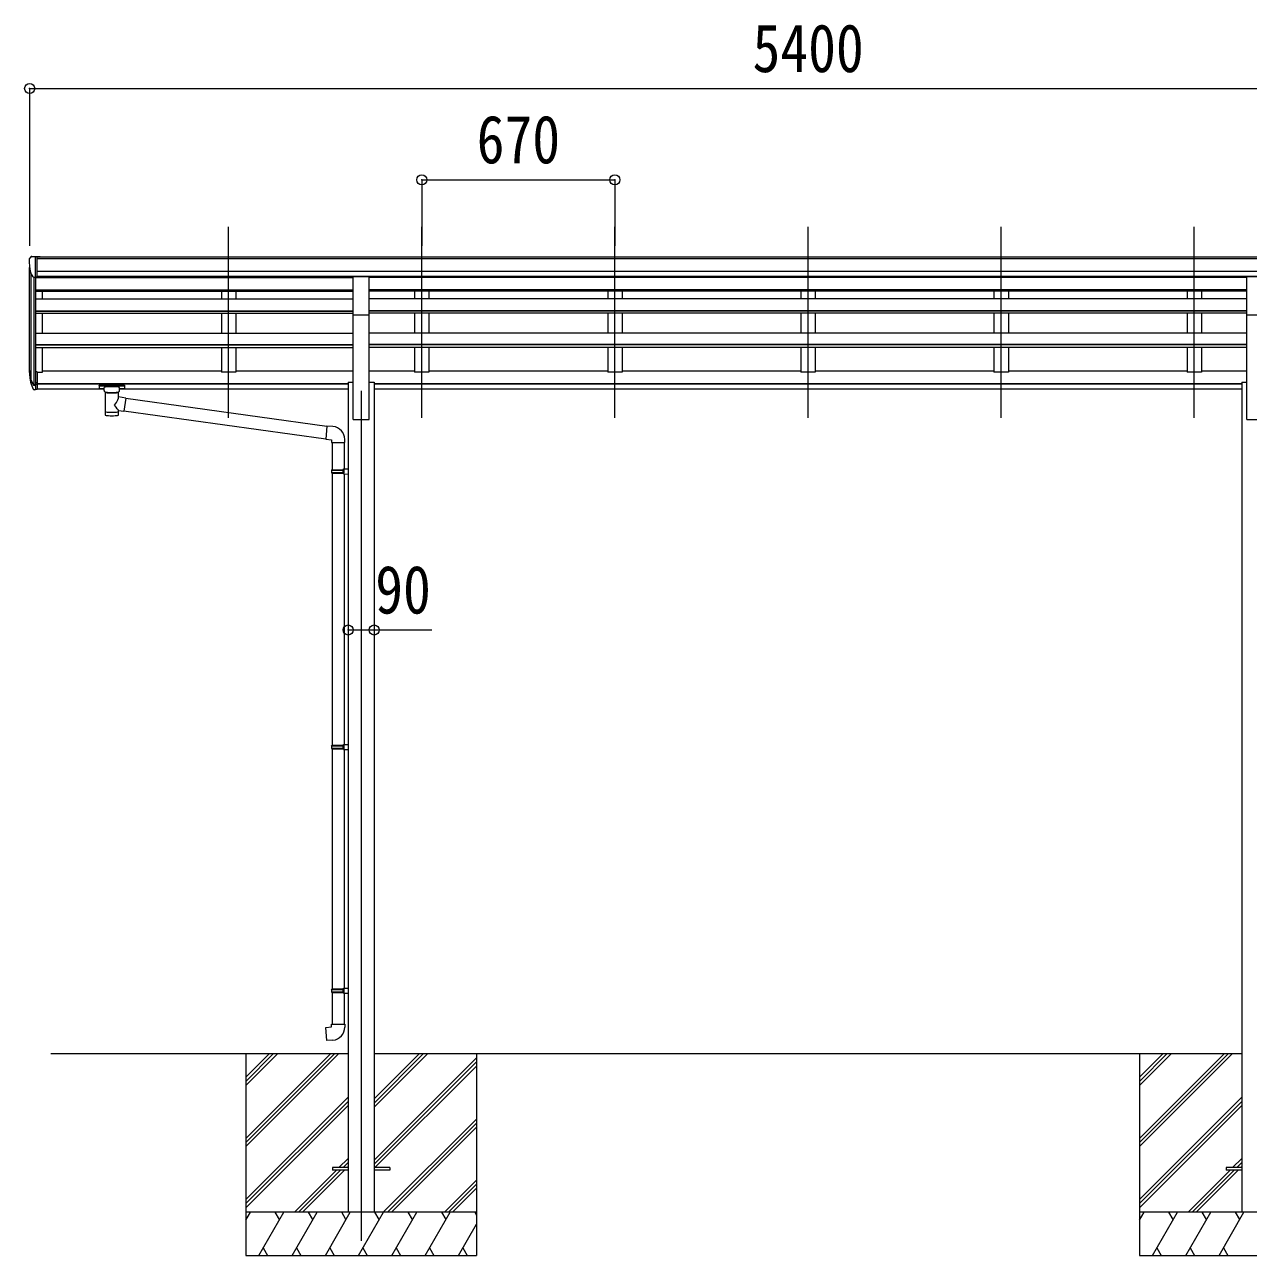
# Model space of a CAD drawing. Units: millimetres at full size. Extents: x -9783 to 33754, y -10064 to 6752.
# Drawn here: x 1755 to 6000, y -4640 to -370 of the extents above; entities that cross this region are included whole.
import ezdxf
from ezdxf.enums import TextEntityAlignment as Align

# ---------------------------------------------------------------- set-up
doc = ezdxf.new("R2010")
doc.units = ezdxf.units.MM
doc.header["$LTSCALE"] = 35
doc.header["$PDMODE"] = 32
doc.header["$PDSIZE"] = 35
for name, color, linetype, lineweight in [('0-0_0', 7, 'Continuous', 9), ('0-1_本体', 4, 'Continuous', 9), ('0-2_部品', 7, 'Continuous', 9), ('0-8_PARTS2', 2, 'Continuous', 9), ('0-A_寸法', 6, 'Continuous', 9)]:
    doc.layers.add(name, color=color, linetype=linetype, lineweight=lineweight)
doc.styles.add('ＭＳ ゴシック', font='')
doc.styles.get('ＭＳ ゴシック').set_extended_font_data('MS Gothic')

msp = doc.modelspace()

# ---------------------------------------------------------------- linework, layer by layer
at = {"layer": '0-0_0'}
for p, q in [((1846.2, -3940.49), (2877, -3940.49)), ((2522.2, -3940.49), (2522.2, -4640.49)), ((2522.2, -4234.67), (2816.38, -3940.49)), ((2522.2, -4248.81), (2830.53, -3940.49)), ((2522.2, -4262.96), (2844.67, -3940.49)), ((2522.2, -4050.83), (2632.54, -3940.49)), ((2522.2, -4036.68), (2618.39, -3940.49)), ((2522.2, -4022.54), (2604.25, -3940.49)), ((2967.4, -4126.12), (3153.04, -3940.49)), ((2967.4, -4111.98), (3138.89, -3940.49)), ((2967.4, -4097.84), (3124.75, -3940.49)), ((2967.4, -3940.49), (5977, -3940.49)), ((2967.4, -4309.97), (3322.2, -3955.17)), ((2967.4, -4324.11), (3322.2, -3969.32)), ((3322.2, -3940.49), (3322.2, -4640.49)), ((5622.2, -3940.49), (5622.2, -4640.49)), ((5622.2, -4234.67), (5916.38, -3940.49)), ((5622.2, -4248.81), (5930.53, -3940.49)), ((5622.2, -4262.96), (5944.67, -3940.49)), ((5622.2, -4050.83), (5732.54, -3940.49)), ((5622.2, -4036.68), (5718.39, -3940.49)), ((5622.2, -4022.54), (5704.25, -3940.49)), ((2969.66, -4335.99), (3322.2, -3983.46)), ((2522.2, -4446.8), (2877, -4092.01)), ((5622.2, -4446.8), (5977, -4092.01)), ((2522.2, -4460.94), (2877, -4106.15)), ((2522.2, -4475.09), (2877, -4120.29)), ((5622.2, -4460.94), (5977, -4106.15)), ((5622.2, -4475.09), (5977, -4120.29)), ((2999.01, -4490.49), (3322.2, -4167.31)), ((3013.15, -4490.49), (3322.2, -4181.45)), ((3027.3, -4490.49), (3322.2, -4195.59)), ((2845.15, -4335.99), (2877, -4304.14)), ((5945.15, -4335.99), (5977, -4304.14)), ((2690.65, -4490.49), (2836.15, -4344.99)), ((2704.79, -4490.49), (2850.29, -4344.99)), ((2718.93, -4490.49), (2864.43, -4344.99)), ((2859.29, -4335.99), (2877, -4318.28)), ((2873.43, -4335.99), (2877, -4332.42)), ((5790.65, -4490.49), (5936.15, -4344.99)), ((5804.79, -4490.49), (5950.29, -4344.99)), ((5818.93, -4490.49), (5964.43, -4344.99)), ((5959.29, -4335.99), (5977, -4318.28)), ((5973.43, -4335.99), (5977, -4332.42)), ((3211.15, -4490.49), (3322.2, -4379.44)), ((3225.29, -4490.49), (3322.2, -4393.58)), ((3239.43, -4490.49), (3322.2, -4407.72)), ((3322.2, -4490.49), (2522.2, -4490.49)), ((2522.2, -4518), (2538.08, -4490.49)), ((2566.95, -4640.49), (2653.55, -4490.49)), ((2638.55, -4516.47), (2623.55, -4490.49)), ((2682.42, -4640.49), (2769.02, -4490.49)), ((2754.02, -4516.48), (2739.02, -4490.49)), ((2797.89, -4640.49), (2884.49, -4490.49)), ((2869.49, -4516.48), (2854.49, -4490.49)), ((2913.36, -4640.49), (2999.96, -4490.49)), ((2984.96, -4516.48), (2969.96, -4490.49)), ((3028.83, -4640.49), (3115.43, -4490.49)), ((3100.43, -4516.48), (3085.43, -4490.49)), ((3144.3, -4640.49), (3230.9, -4490.49)), ((3200.9, -4490.49), (3215.9, -4516.48)), ((3316.37, -4490.49), (3322.2, -4500.59)), ((6422.2, -4490.49), (5622.2, -4490.49)), ((5622.2, -4518), (5638.08, -4490.49)), ((5666.95, -4640.49), (5753.55, -4490.49)), ((5738.55, -4516.47), (5723.55, -4490.49)), ((5782.42, -4640.49), (5869.02, -4490.49)), ((5854.02, -4516.48), (5839.02, -4490.49)), ((5897.89, -4640.49), (5984.49, -4490.49)), ((5969.49, -4516.48), (5954.49, -4490.49)), ((3259.77, -4640.49), (3322.2, -4532.36)), ((2522.2, -4640.49), (3322.2, -4640.49)), ((2581.95, -4614.52), (2596.95, -4640.49)), ((2697.42, -4614.51), (2712.42, -4640.49)), ((2812.89, -4614.51), (2827.89, -4640.49)), ((2928.36, -4614.51), (2943.36, -4640.49)), ((3043.83, -4614.51), (3058.83, -4640.49)), ((3159.3, -4614.52), (3174.3, -4640.49)), ((3274.77, -4614.52), (3289.77, -4640.49)), ((5622.2, -4640.49), (6422.2, -4640.49)), ((5681.95, -4614.52), (5696.95, -4640.49)), ((5797.42, -4614.51), (5812.42, -4640.49)), ((5912.89, -4614.51), (5927.89, -4640.49))]:
    msp.add_line(p, q, dxfattribs=at)
at = {"layer": '0-1_本体'}
for p, q in [((1798.7, -1176.37), (7145.7, -1176.37)), ((1798.7, -1181.72), (7145.7, -1181.72)), ((1772.2, -1577.37), (1772.2, -1213.13)), ((1776.49, -1231.92), (1776.49, -1601.63)), ((1798.7, -1225.25), (7145.7, -1225.25)), ((1786.2, -1247.28), (1786.2, -1619.63)), ((1792.2, -1247.75), (1792.2, -1575.2)), ((1792.2, -1247.76), (2894.7, -1247.76)), ((1798.7, -1242.92), (7145.7, -1242.92)), ((2894.7, -1245.3), (1798.7, -1245.3)), ((2437.2, -1245.3), (2437.2, -1247.76)), ((2487.2, -1245.3), (2487.2, -1247.76)), ((5994.7, -1247.76), (2949.7, -1247.76)), ((3107.2, -1245.3), (3107.2, -1247.76)), ((3157.2, -1245.3), (3157.2, -1247.76)), ((3777.2, -1245.3), (3777.2, -1247.76)), ((3827.2, -1245.3), (3827.2, -1247.76)), ((4447.2, -1245.3), (4447.2, -1247.76)), ((4497.2, -1245.3), (4497.2, -1247.76)), ((5117.2, -1245.3), (5117.2, -1247.76)), ((5167.2, -1245.3), (5167.2, -1247.76)), ((5787.2, -1245.3), (5787.2, -1247.76)), ((5837.2, -1245.3), (5837.2, -1247.76)), ((1792.2, -1289.96), (2894.7, -1289.96)), ((1792.2, -1291.35), (2894.7, -1291.35)), ((1792.2, -1295.04), (2894.7, -1295.04)), ((1792.2, -1322.29), (2894.7, -1322.29)), ((1817.2, -1322.29), (1817.2, -1295.04)), ((2437.2, -1295.04), (2437.2, -1322.29)), ((2487.2, -1295.04), (2487.2, -1322.29)), ((5994.7, -1289.96), (2949.7, -1289.96)), ((5994.7, -1291.35), (2949.7, -1291.35)), ((5994.7, -1295.04), (2949.7, -1295.04)), ((5994.7, -1322.29), (2949.7, -1322.29)), ((3107.2, -1295.04), (3107.2, -1322.29)), ((3157.2, -1295.04), (3157.2, -1322.29)), ((3777.2, -1295.04), (3777.2, -1322.29)), ((3827.2, -1295.04), (3827.2, -1322.29)), ((4447.2, -1295.04), (4447.2, -1322.29)), ((4497.2, -1295.04), (4497.2, -1322.29)), ((5117.2, -1295.04), (5117.2, -1322.29)), ((5167.2, -1295.04), (5167.2, -1322.29)), ((5787.2, -1295.04), (5787.2, -1322.29)), ((5837.2, -1295.04), (5837.2, -1322.29)), ((1792.2, -1363.01), (2894.7, -1363.01)), ((1792.2, -1364.5), (2894.7, -1364.5)), ((5994.7, -1363.01), (2949.7, -1363.01)), ((5994.7, -1364.5), (2949.7, -1364.5)), ((1792.2, -1371.31), (2894.7, -1371.31)), ((1817.2, -1440.8), (1817.2, -1371.31)), ((2437.2, -1371.31), (2437.2, -1440.8)), ((2487.2, -1371.31), (2487.2, -1440.8)), ((2894.7, -1740.49), (2894.7, -1376.55)), ((5994.7, -1371.31), (2949.7, -1371.31)), ((2949.7, -1740.49), (2949.7, -1376.55)), ((3107.2, -1371.31), (3107.2, -1440.8)), ((3157.2, -1371.31), (3157.2, -1440.8)), ((3777.2, -1371.31), (3777.2, -1440.8)), ((3827.2, -1371.31), (3827.2, -1440.8)), ((4447.2, -1371.31), (4447.2, -1440.8)), ((4497.2, -1371.31), (4497.2, -1440.8)), ((5117.2, -1371.31), (5117.2, -1440.8)), ((5167.2, -1371.31), (5167.2, -1440.8)), ((5787.2, -1371.31), (5787.2, -1440.8)), ((5837.2, -1371.31), (5837.2, -1440.8)), ((5994.7, -1740.49), (5994.7, -1376.55)), ((1792.2, -1440.8), (2894.7, -1440.8)), ((5994.7, -1440.8), (2949.7, -1440.8)), ((1792.2, -1480.11), (2894.7, -1480.11)), ((1792.2, -1481.59), (2894.7, -1481.59)), ((1792.2, -1491.07), (2894.7, -1491.07)), ((1817.2, -1576.03), (1817.2, -1491.07)), ((2437.2, -1491.07), (2437.2, -1576.03)), ((5994.7, -1480.11), (2949.7, -1480.11)), ((5994.7, -1481.59), (2949.7, -1481.59)), ((5994.7, -1491.07), (2949.7, -1491.07)), ((3107.2, -1491.07), (3107.2, -1576.03)), ((3777.2, -1491.07), (3777.2, -1576.03)), ((4447.2, -1491.07), (4447.2, -1576.03)), ((5117.2, -1491.07), (5117.2, -1576.03)), ((5787.2, -1491.07), (5787.2, -1576.03)), ((1798.7, -1576.03), (1817.2, -1576.03)), ((1817.2, -1571.23), (2437.2, -1571.23)), ((2487.2, -1571.23), (2894.7, -1571.23)), ((2949.7, -1571.23), (3107.2, -1571.23)), ((3157.2, -1571.23), (3777.2, -1571.23)), ((3827.2, -1571.23), (4447.2, -1571.23)), ((4497.2, -1571.23), (5117.2, -1571.23)), ((5167.2, -1571.23), (5787.2, -1571.23)), ((5837.2, -1571.23), (5994.7, -1571.23)), ((1798.7, -1615.53), (2877, -1615.53)), ((1798.7, -1616.91), (2877, -1616.91)), ((2877, -1610.49), (2877, -4490.49)), ((2877, -1610.49), (2894.7, -1610.49)), ((2949.7, -1610.49), (2967.4, -1610.49)), ((2967.4, -1610.49), (2967.4, -4490.49)), ((2967.4, -1615.53), (5977, -1615.53)), ((2967.4, -1616.91), (5977, -1616.91)), ((5977, -1610.49), (5977, -4490.49)), ((5977, -1610.49), (5994.7, -1610.49)), ((1798.7, -1634.09), (2030.2, -1634.09)), ((2084.2, -1634.09), (2877, -1634.09)), ((2967.4, -1634.09), (5977, -1634.09)), ((2894.7, -1740.49), (2949.7, -1740.49)), ((5994.7, -1740.49), (6049.7, -1740.49))]:
    msp.add_line(p, q, dxfattribs=at)
for points in [[(2949.7, -1245.3), (5812.2, -1245.41), (5994.7, -1245.41)], [(2487.2, -1491.07), (2487.2, -1576.03), (2437.2, -1576.03)], [(3157.2, -1491.07), (3157.2, -1576.03), (3107.2, -1576.03)], [(3827.2, -1491.07), (3827.2, -1576.03), (3777.2, -1576.03)], [(4497.2, -1491.07), (4497.2, -1576.03), (4447.2, -1576.03)], [(5167.2, -1491.07), (5167.2, -1576.03), (5117.2, -1576.03)], [(5837.2, -1491.07), (5837.2, -1576.03), (5787.2, -1576.03)]]:
    msp.add_lwpolyline(points, dxfattribs=at)
at = {"layer": '0-2_部品'}
for p, q in [((1770.2, -1184.14), (1770.2, -1184.77)), ((1777.11, -1175.34), (1773.05, -1181.15)), ((1780.2, -1174.77), (1777.87, -1174.91)), ((1780.2, -1174.77), (1798.7, -1174.77)), ((1792.2, -1247.75), (1792.2, -1174.77)), ((1798.7, -1174.77), (1808.7, -1174.86)), ((1798.7, -1246.75), (1798.7, -1174.77)), ((1808.7, -1176.37), (1808.7, -1174.86)), ((1784.58, -1245.94), (1775.3, -1229.88)), ((1792.2, -1247.75), (1787, -1247.44)), ((1798.7, -1246.75), (1792.2, -1246.75)), ((2894.7, -1244.64), (2949.7, -1244.64)), ((2894.7, -1376.71), (2894.7, -1244.64)), ((2949.7, -1376.71), (2949.7, -1244.64)), ((5994.7, -1244.64), (6049.7, -1244.64)), ((5994.7, -1376.71), (5994.7, -1244.64)), ((2894.7, -1376.71), (2949.7, -1376.71)), ((5994.7, -1376.71), (6049.7, -1376.71)), ((1792.2, -1575.2), (1792.2, -1637.08)), ((1798.7, -1575.2), (1792.2, -1575.2)), ((1798.7, -1575.2), (1798.7, -1636.26)), ((1774.6, -1601.24), (1784.76, -1620.41)), ((1785.77, -1619.16), (1776.02, -1600.75)), ((1777.18, -1618.09), (1784.76, -1635.58)), ((1792.2, -1619.91), (1787.07, -1619.91)), ((1792.2, -1621.91), (1787.36, -1621.91)), ((1798.7, -1613.51), (1792.2, -1613.51)), ((1798.7, -1618.91), (1792.2, -1618.91)), ((2013.7, -1621.97), (2013.7, -1632.73)), ((2013.7, -1622.17), (2013.7, -1623.71)), ((2015.7, -1621.31), (2098.7, -1621.31)), ((2100.7, -1621.97), (2100.7, -1632.73)), ((1792.2, -1637.08), (1787.36, -1637.08)), ((1798.7, -1636.26), (1792.2, -1636.26)), ((2015.7, -1623.49), (2098.7, -1623.49)), ((2015.7, -1633.4), (2030.2, -1633.4)), ((2030.2, -1640.21), (2030.2, -1629.93)), ((2034.3, -1644.71), (2034.29, -1725)), ((2080.1, -1662.28), (2080.1, -1644.69)), ((2105.33, -1666.19), (2080.1, -1662.27)), ((2084.2, -1640.21), (2084.2, -1629.93)), ((2084.2, -1633.4), (2098.7, -1633.4)), ((2105.33, -1666.19), (2098.31, -1711.44)), ((2105.33, -1666.19), (2803.29, -1762.98)), ((2080.12, -1725), (2080.1, -1708.37)), ((2080.1, -1708.62), (2098.31, -1711.44)), ((2799.28, -1808.81), (2098.31, -1711.44)), ((2824.13, -1764.81), (2803.29, -1762.98)), ((2819.2, -1820.55), (2865.2, -1820.55)), ((2821.2, -1820.55), (2821.2, -1914.55)), ((2863.2, -1820.55), (2863.2, -1911.99)), ((2865.2, -1820.55), (2865.2, -1809.63)), ((2819.2, -1916.55), (2820.2, -1914.55)), ((2819.2, -1916.55), (2863.2, -1916.55)), ((2819.2, -1916.55), (2819.2, -1924.55)), ((2820.2, -1914.55), (2863.2, -1914.55)), ((2858.73, -1916.55), (2858.3, -1914.55)), ((2861.2, -1912.05), (2877.2, -1911.58)), ((2861.2, -1914.05), (2861.2, -1912.05)), ((2861.2, -1914.05), (2863.2, -1914.05)), ((2877.2, -1911.58), (2877.2, -1929.52)), ((2819.2, -1924.55), (2863.2, -1924.55)), ((2819.2, -1924.55), (2820.2, -1926.55)), ((2820.2, -1926.55), (2863.2, -1926.55)), ((2821.2, -1926.55), (2821.2, -2870.74)), ((2861.2, -1929.05), (2861.2, -1927.05)), ((2861.2, -1929.05), (2877.2, -1929.52)), ((2863.2, -1929.11), (2863.2, -2868.18)), ((2819.2, -2872.74), (2820.2, -2870.74)), ((2819.2, -2872.74), (2863.2, -2872.74)), ((2819.2, -2872.74), (2819.2, -2880.74)), ((2819.2, -2880.74), (2863.2, -2880.74)), ((2819.2, -2880.74), (2820.2, -2882.74)), ((2820.2, -2870.74), (2863.2, -2870.74)), ((2820.2, -2882.74), (2863.2, -2882.74)), ((2821.2, -2882.74), (2821.2, -3715.9)), ((2858.73, -2872.74), (2858.3, -2870.74)), ((2861.2, -2868.24), (2877.2, -2867.77)), ((2861.2, -2870.24), (2861.2, -2868.24)), ((2861.2, -2870.24), (2863.2, -2870.24)), ((2861.2, -2885.24), (2861.2, -2883.24)), ((2861.2, -2885.24), (2877.2, -2885.71)), ((2863.2, -2885.3), (2863.2, -3713.34)), ((2877.2, -2867.77), (2877.2, -2885.71)), ((2861.2, -3713.4), (2877.2, -3712.93)), ((2861.2, -3715.4), (2861.2, -3713.4)), ((2877.2, -3712.93), (2877.2, -3730.87)), ((2819.2, -3717.9), (2820.2, -3715.9)), ((2819.2, -3717.9), (2863.2, -3717.9)), ((2819.2, -3717.9), (2819.2, -3725.9)), ((2819.2, -3725.9), (2863.2, -3725.9)), ((2819.2, -3725.9), (2820.2, -3727.9)), ((2820.2, -3715.9), (2863.2, -3715.9)), ((2820.2, -3727.9), (2863.2, -3727.9)), ((2821.2, -3727.9), (2821.2, -3837.9)), ((2858.73, -3717.9), (2858.3, -3715.9)), ((2861.2, -3715.4), (2863.2, -3715.4)), ((2861.2, -3730.4), (2861.2, -3728.4)), ((2861.2, -3730.4), (2877.2, -3730.87)), ((2863.2, -3730.46), (2863.2, -3837.9)), ((2819.2, -3837.9), (2865.2, -3837.9)), ((2819.2, -3847.9), (2819.2, -3837.9)), ((2865.2, -3837.9), (2865.2, -3848.82))]:
    msp.add_line(p, q, dxfattribs=at)
at = {"layer": '0-2_部品', "color": 4}
for p, q in [((2822.4, -4335.99), (2822.4, -4344.99)), ((2877.2, -4335.99), (2822.4, -4335.99)), ((2877.2, -4344.99), (2822.4, -4344.99)), ((3022, -4335.99), (2967.2, -4335.99)), ((5922.2, -4335.99), (5922.2, -4344.99)), ((5977, -4335.99), (5922.2, -4335.99)), ((5977, -4344.99), (5922.2, -4344.99))]:
    msp.add_line(p, q, dxfattribs=at)
at = {"layer": '0-2_部品'}
for points in [[(2013.7, -1621.97), (2013.74, -1621.78), (2013.83, -1621.64), (2013.92, -1621.55), (2014.02, -1621.49), (2014.15, -1621.44), (2014.44, -1621.38), (2014.93, -1621.33), (2015.47, -1621.31), (2015.7, -1621.31)], [(2098.7, -1621.31), (2099.06, -1621.31), (2099.59, -1621.34), (2100.04, -1621.39), (2100.34, -1621.47), (2100.51, -1621.57), (2100.63, -1621.71), (2100.7, -1621.88), (2100.7, -1621.97)], [(2013.7, -1632.73), (2013.74, -1632.93), (2013.83, -1633.07), (2013.92, -1633.16), (2014.02, -1633.22), (2014.15, -1633.27), (2014.44, -1633.33), (2014.93, -1633.37), (2015.47, -1633.4), (2015.7, -1633.4)], [(2030.24, -1640.15), (2030.22, -1640.5), (2030.47, -1641.46), (2030.99, -1642.34), (2031.79, -1643.18), (2032.9, -1643.98), (2034.3, -1644.71)], [(2080.1, -1644.69), (2080.34, -1644.6), (2081.69, -1643.87), (2082.81, -1643.02), (2083.56, -1642.15), (2084.02, -1641.25), (2084.19, -1640.37)], [(2098.7, -1633.4), (2099.06, -1633.39), (2099.59, -1633.37), (2100.04, -1633.32), (2100.34, -1633.24), (2100.51, -1633.14), (2100.63, -1633), (2100.7, -1632.82), (2100.7, -1632.73)], [(2803.29, -1762.98), (2799.28, -1808.81), (2819.2, -1810.55), (2819.2, -1820.55)], [(2858.73, -1916.55), (2858.73, -1924.55), (2858.3, -1926.55)], [(2861.2, -1927.05), (2863.2, -1927.05), (2863.2, -1914.05)], [(2858.73, -2872.74), (2858.73, -2880.74), (2858.3, -2882.74)], [(2861.2, -2883.24), (2863.2, -2883.24), (2863.2, -2870.24)], [(2858.73, -3717.9), (2858.73, -3725.9), (2858.3, -3727.9)], [(2861.2, -3728.4), (2863.2, -3728.4), (2863.2, -3715.4)], [(2824.13, -3893.64), (2803.29, -3895.47), (2799.28, -3849.64), (2819.2, -3847.9)]]:
    msp.add_lwpolyline(points, dxfattribs=at)
at = {"layer": '0-2_部品', "color": 4}
msp.add_lwpolyline([(3022, -4335.99), (3022, -4344.99), (2967.2, -4344.99)], dxfattribs=at)
at = {"layer": '0-2_部品'}
for centre, radius, start, end in [((1773.2, -1184.14), 3, 93, 180), ((1972.2, -1184.77), 202, 180, 192.90261), ((1777.93, -1175.91), 1, 93.5, 145), ((1787.18, -1244.44), 3, 210, 266.5), ((1860.86, -1579.07), 89.07, 174.49576, 194.41188), ((1860.15, -1574.79), 88.05, 177.22392, 197.21071), ((1905.42, -1582.02), 133.22, 183.27987, 195.71302), ((1787.36, -1618.91), 3, 210, 270), ((1787.07, -1618.41), 1.5, 210, 270), ((1787.36, -1634.08), 3, 210, 270), ((2820.2, -1809.63), 45, 0, 85), ((2820.2, -3848.82), 45, 275, 0)]:
    msp.add_arc(centre, radius, start, end, dxfattribs=at)
for centre, major_axis, ratio, start_param, end_param in [((2015.7, -1623.71), (2, 0), 0.109601, 1.5707963, 3.1415927), ((2057.2, -1629.93), (27, 0), 0.122176, 6.2831853, 9.424778), ((2057.22, -1645.16), (-22.91, 0.42), 0.072511, 0.0008029, 1.5715993), ((2057.22, -1646.78), (-22.91, 0.42), 0.072511, 0.0008029, 1.5715993), ((2057.19, -1645.16), (22.92, 0.42), 0.07247, 4.71158, 6.2823764), ((2057.19, -1646.78), (22.92, 0.42), 0.07247, 4.71158, 6.2823764), ((2057.2, -1688.82), (-22.81, -26.62), 0.234429, 1.6855472, 3.1268519), ((2068.2, -1640.21), (16, 0), 0.361356, 6.2636979, 6.2831853), ((2098.7, -1623.71), (2, 0), 0.109601, 0, 1.5707963), ((2059.76, -1686.17), (20.32, -22.25), 0.045535, 0.0389954, 1.3075346), ((2057.2, -1725), (22.92, 0), 0.101955, 3.1415499, 6.2833984), ((2057.2, -1712.56), (22.91, 0), 0.122865, 3.1415927, 6.2831853)]:
    msp.add_ellipse(centre, major_axis=major_axis, ratio=ratio, start_param=start_param, end_param=end_param, dxfattribs=at)
at = {"layer": '0-8_PARTS2'}
for p, q in [((2462.2, -1734.29), (2462.2, -1071.76)), ((3132.2, -1734.29), (3132.2, -1071.76)), ((3802.2, -1734.29), (3802.2, -1071.76)), ((4472.2, -1734.29), (4472.2, -1071.76)), ((5142.2, -1734.29), (5142.2, -1071.76)), ((5812.2, -1734.29), (5812.2, -1071.76)), ((2922.2, -1640.49), (2922.2, -4590.49))]:
    msp.add_line(p, q, dxfattribs=at)
at = {"layer": '0-A_寸法'}
for p, q in [((1772.2, -592.14), (1772.2, -1137.76)), ((1772.2, -592.14), (7172.2, -592.14)), ((3132.2, -908.75), (3132.2, -1137.76)), ((3132.2, -908.75), (3802.2, -908.75)), ((3802.2, -908.75), (3802.2, -1137.76)), ((2877.2, -2470.68), (2967.2, -2470.68)), ((2967.2, -2470.68), (3167.2, -2470.68))]:
    msp.add_line(p, q, dxfattribs=at)
for p in [(1772.2, -592.14), (3132.2, -908.75), (3802.2, -908.75), (2877.2, -2470.68), (2967.2, -2470.68)]:
    msp.add_point(p, dxfattribs=at)

# ---------------------------------------------------------------- texts
at = {"layer": '0-A_寸法', "color": 7, "style": 'ＭＳ ゴシック', "width": 0.85}
for s, p in [('5400', (4279.7, -585.14)), ('670', (3322.83, -901.75)), ('90', (2970.95, -2463.68))]:
    msp.add_text(s, height=166.8, dxfattribs=at).set_placement(p, align=Align.BOTTOM_LEFT)

doc.saveas('drawing.dxf')
